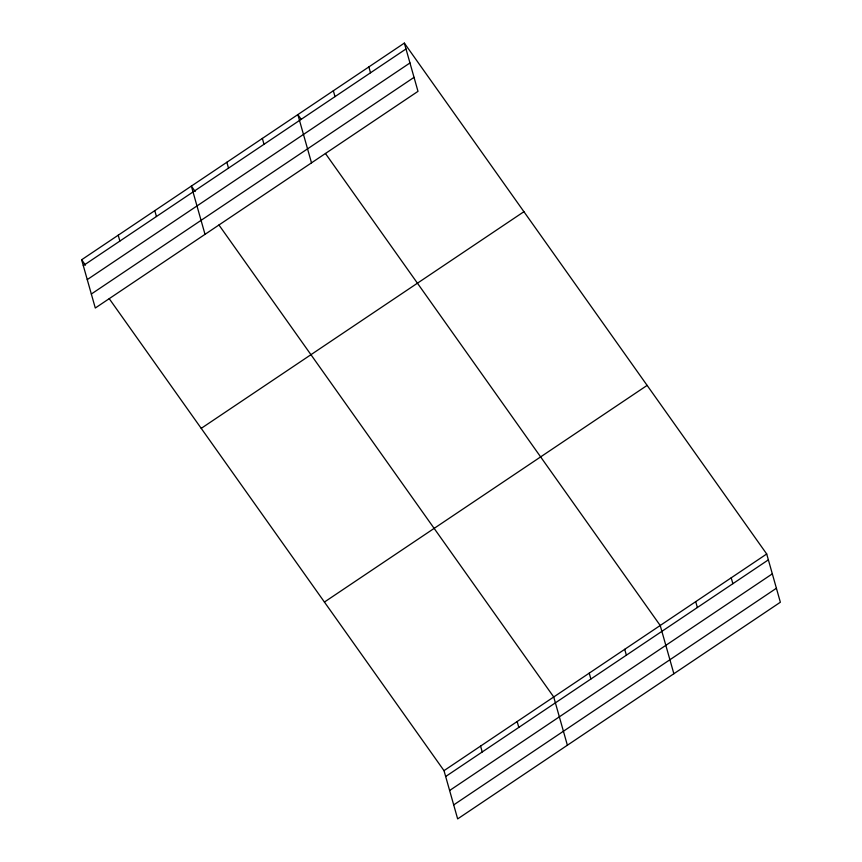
<?xml version="1.0" encoding="UTF-8"?>
<svg xmlns="http://www.w3.org/2000/svg" width="862" height="862" viewBox="0 0 862 862"><rect width="100%" height="100%" fill="white"/><g stroke="black" fill="none" stroke-linecap="round" stroke-linejoin="round"><path stroke-width="1.29" d="M404.343 43.1L417.995 91.35L95.294 308.014L81.642 259.764L404.343 43.1L766.706 553.986L780.358 602.236L457.657 818.9L444.005 770.65L109.237 298.672M83.302 265.625L406.002 48.962M87.256 279.611L409.967 62.948M91.329 294.028L414.04 77.364M201.223 428.36L523.924 211.696M324.424 602.053L647.125 385.4M444.005 770.65L766.706 553.986M445.665 776.511L768.365 559.858M449.619 790.508L772.33 573.844M453.692 804.914L776.403 588.25M300.913 118.924L297.853 114.603L311.505 162.843M325.448 153.501L660.217 625.489L673.868 673.739M195.189 191.504L191.364 186.095L205.016 234.345M218.959 225.004L553.727 696.981L567.379 745.231M81.642 259.764L85.467 265.162M731.213 577.82L732.872 583.682M695.709 601.654L697.369 607.516M624.713 649.323L626.372 655.185M589.22 673.157L590.879 679.019M368.85 66.934L370.509 72.796M517.146 721.537L518.805 727.409M333.346 90.769L335.006 96.63M480.576 746.093L482.235 751.966M262.35 138.426L264.009 144.299M226.857 162.261L228.516 168.133M154.783 210.651L156.442 216.513M118.213 235.207L119.872 241.069"/></g></svg>
